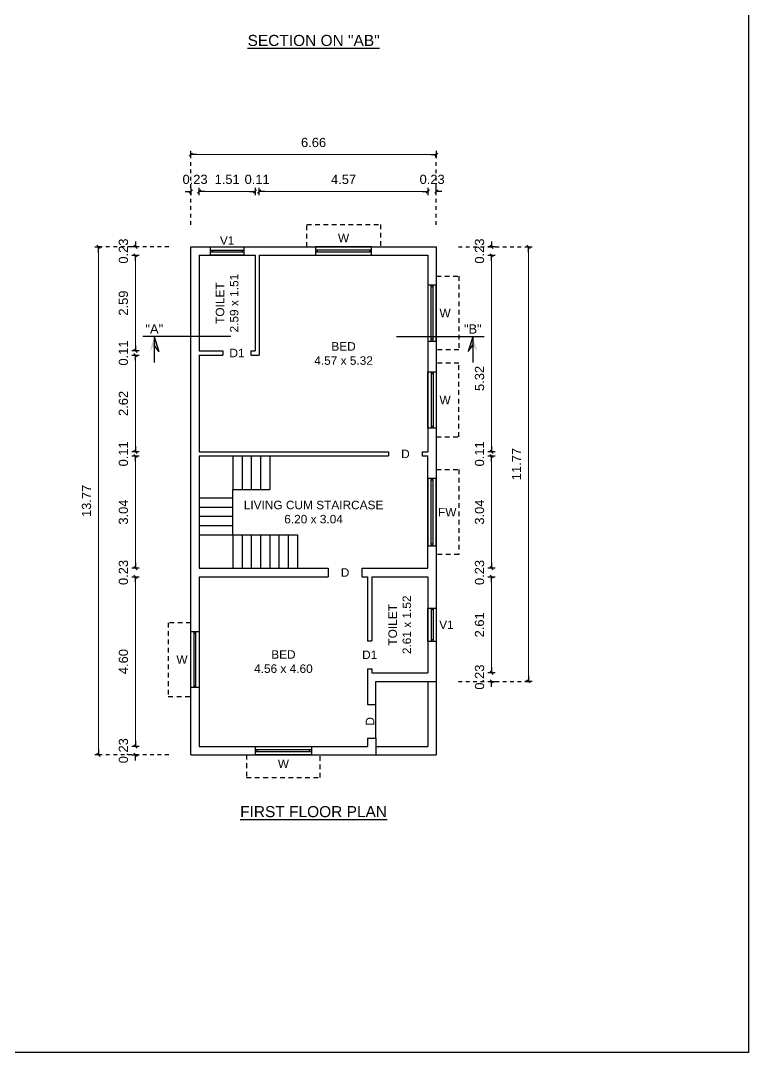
# Model space of a CAD drawing. Header units: metres. Extents: x 1126 to 1595, y 117 to 472.
# Drawn here: x 1575.51 to 1595.24, y 415.59 to 443.55 of the extents above; entities that cross this region are included whole.
import ezdxf
from ezdxf.enums import TextEntityAlignment as Align

# ---------------------------------------------------------------- set-up
doc = ezdxf.new("R2010")
doc.units = ezdxf.units.M
doc.linetypes.add('DOT', pattern=[0.25, 0, -0.25])
doc.linetypes.add('HIDDEN', pattern=[9.525, 6.35, -3.175])
for name, color, linetype in [('Sunshade', 8, 'HIDDEN'), ('TEXT', 7, 'Continuous'), ('Ventilator', 7, 'HIDDEN'), ('Window', 7, 'Continuous')]:
    doc.layers.add(name, color=color, linetype=linetype)
doc.styles.add('ARIAL', font='arial.ttf')
doc.styles.get("Standard").update_dxf_attribs({"font": 'arial.ttf', "height": 0.23})
doc.dimstyles.new('FLOOR DIM', dxfattribs={"dimtxt": 0.2, "dimasz": 0.05, "dimexe": 0.075, "dimexo": 0.3, "dimgap": 0.025, "dimtad": 0, "dimzin": 3, "dimdsep": 46, "dimtxsty": 'ARIAL', "dimblk": 'JM1', "dimcen": -0.09, "dimclrd": 5, "dimclre": 250, "dimclrt": 3, "dimazin": 0, "dimtfac": 0.65, "dimtix": 1, "dimtofl": 0, "dimtmove": 0, "dimatfit": 2, "dimfxl": 0, "dimfrac": 1, "dimtolj": 1, "dimlwd": 18, "dimlwe": -1, "dimarcsym": 0})

# ---------------------------------------------------------------- blocks, each defined once
blk = doc.blocks.new('JM1')
at = {"color": 2}
for p, q in [((-3, 0), (0, 0)), ((-0.88, -0.88), (0.88, 0.88)), ((0, 2), (0, -2))]:
    blk.add_line(p, q, dxfattribs=at)
blk = doc.blocks.new('*D755')
at = {"color": 5, "lineweight": 18}
for p, q in [((1580.071, 438.919), (1580.021, 438.919)), ((1580.4, 438.919), (1580.45, 438.919))]:
    blk.add_line(p, q, dxfattribs=at)
at = {"layer": 'Defpoints', "color": 0}
for p in [(1580.121, 438.919), (1580.121, 437.419), (1580.35, 437.191)]:
    blk.add_point(p, dxfattribs=at)
at = {"color": 5, "lineweight": 18, "xscale": 0.05, "yscale": 0.05, "zscale": 0.05}
blk.add_blockref('JM1', (1580.121, 438.919), dxfattribs=at)
at = {"color": 5, "lineweight": 18, "xscale": 0.05, "yscale": 0.05, "zscale": 0.05, "rotation": 180}
blk.add_blockref('JM1', (1580.35, 438.919), dxfattribs=at)
at = {"color": 3, "insert": (1580.236, 439.247), "char_height": 0.25, "attachment_point": 5, "style": 'ARIAL'}
blk.add_mtext('\\A1;0.23', dxfattribs=at)
blk = doc.blocks.new('*D756')
at = {"color": 250, "linetype": 'DOT', "ltscale": 0.25}
for p, q in [((1579.521, 437.419), (1577.546, 437.419)), ((1579.521, 423.652), (1577.546, 423.652))]:
    blk.add_line(p, q, dxfattribs=at)
at = {"color": 5, "lineweight": 18, "ltscale": 0.25}
blk.add_line((1577.621, 437.369), (1577.621, 423.702), dxfattribs=at)
at = {"layer": 'Defpoints', "color": 0, "linetype": 'ByBlock', "ltscale": 0.25}
for p in [(1580.121, 437.419), (1577.621, 423.652), (1580.121, 423.652)]:
    blk.add_point(p, dxfattribs=at)
at = {"color": 5, "linetype": 'ByBlock', "lineweight": 18, "ltscale": 0.25, "xscale": 0.05, "yscale": 0.05, "zscale": 0.05}
for p, rotation in [((1577.621, 437.419), 90), ((1577.621, 423.652), 270)]:
    blk.add_blockref('JM1', p, dxfattribs=dict(at, rotation=rotation))
at = {"color": 3, "linetype": 'ByBlock', "ltscale": 0.25, "insert": (1577.294, 430.536), "char_height": 0.25, "attachment_point": 5, "rotation": 90, "style": 'ARIAL'}
blk.add_mtext('\\A1;13.77', dxfattribs=at)
blk = doc.blocks.new('*D757')
at = {"color": 250, "linetype": 'DOT', "ltscale": 0.25}
for p, q in [((1580.121, 438.019), (1580.121, 439.994)), ((1586.776, 438.019), (1586.776, 439.994))]:
    blk.add_line(p, q, dxfattribs=at)
at = {"color": 5, "lineweight": 18, "ltscale": 0.25}
blk.add_line((1580.171, 439.919), (1586.726, 439.919), dxfattribs=at)
at = {"layer": 'Defpoints', "color": 0, "linetype": 'ByBlock', "ltscale": 0.25}
for p in [(1586.776, 439.919), (1580.121, 437.419), (1586.776, 437.419)]:
    blk.add_point(p, dxfattribs=at)
at = {"color": 5, "linetype": 'ByBlock', "lineweight": 18, "ltscale": 0.25, "xscale": 0.05, "yscale": 0.05, "zscale": 0.05, "rotation": 180}
blk.add_blockref('JM1', (1580.121, 439.919), dxfattribs=at)
at = {"color": 5, "linetype": 'ByBlock', "lineweight": 18, "ltscale": 0.25, "xscale": 0.05, "yscale": 0.05, "zscale": 0.05}
blk.add_blockref('JM1', (1586.776, 439.919), dxfattribs=at)
at = {"color": 3, "linetype": 'ByBlock', "ltscale": 0.25, "insert": (1583.449, 440.247), "char_height": 0.25, "attachment_point": 5, "style": 'ARIAL'}
blk.add_mtext('\\A1;6.66', dxfattribs=at)
blk = doc.blocks.new('*D758')
at = {"color": 5, "lineweight": 18, "ltscale": 50}
for p, q in [((1578.621, 437.469), (1578.621, 437.519)), ((1578.621, 437.141), (1578.621, 437.091))]:
    blk.add_line(p, q, dxfattribs=at)
at = {"layer": 'Defpoints', "color": 0, "ltscale": 50}
for p in [(1578.621, 437.419), (1580.121, 437.419), (1580.35, 437.191)]:
    blk.add_point(p, dxfattribs=at)
at = {"color": 5, "lineweight": 18, "ltscale": 50, "xscale": 0.05, "yscale": 0.05, "zscale": 0.05}
for p, rotation in [((1578.621, 437.419), 270), ((1578.621, 437.191), 90)]:
    blk.add_blockref('JM1', p, dxfattribs=dict(at, rotation=rotation))
at = {"color": 3, "ltscale": 50, "insert": (1578.294, 437.305), "char_height": 0.25, "attachment_point": 5, "rotation": 90, "style": 'ARIAL'}
blk.add_mtext('\\A1;0.23', dxfattribs=at)
blk = doc.blocks.new('*D759')
at = {"color": 5, "lineweight": 18}
blk.add_line((1578.621, 437.141), (1578.621, 434.65), dxfattribs=at)
at = {"layer": 'Defpoints', "color": 0}
for p in [(1580.35, 437.191), (1578.621, 434.6), (1580.35, 434.6)]:
    blk.add_point(p, dxfattribs=at)
at = {"color": 5, "lineweight": 18, "xscale": 0.05, "yscale": 0.05, "zscale": 0.05}
for p, rotation in [((1578.621, 437.191), 90), ((1578.621, 434.6), 270)]:
    blk.add_blockref('JM1', p, dxfattribs=dict(at, rotation=rotation))
at = {"color": 3, "insert": (1578.294, 435.895), "char_height": 0.25, "attachment_point": 5, "rotation": 90, "style": 'ARIAL'}
blk.add_mtext('\\A1;2.59', dxfattribs=at)
blk = doc.blocks.new('*D760')
at = {"color": 5, "lineweight": 18}
for p, q in [((1578.621, 434.65), (1578.621, 434.7)), ((1578.621, 434.436), (1578.621, 434.386))]:
    blk.add_line(p, q, dxfattribs=at)
at = {"layer": 'Defpoints', "color": 0}
for p in [(1578.621, 434.486), (1580.349, 434.486), (1580.35, 434.6)]:
    blk.add_point(p, dxfattribs=at)
at = {"color": 5, "lineweight": 18, "xscale": 0.05, "yscale": 0.05, "zscale": 0.05}
for p, rotation in [((1578.621, 434.6), 270), ((1578.621, 434.486), 90)]:
    blk.add_blockref('JM1', p, dxfattribs=dict(at, rotation=rotation))
at = {"color": 3, "insert": (1578.294, 434.543), "char_height": 0.25, "attachment_point": 5, "rotation": 90, "style": 'ARIAL'}
blk.add_mtext('\\A1;0.11', dxfattribs=at)
blk = doc.blocks.new('*D761')
at = {"color": 5, "lineweight": 18}
blk.add_line((1578.621, 434.436), (1578.621, 431.917), dxfattribs=at)
at = {"layer": 'Defpoints', "color": 0}
for p in [(1580.349, 434.486), (1578.621, 431.867), (1580.349, 431.867)]:
    blk.add_point(p, dxfattribs=at)
at = {"color": 5, "lineweight": 18, "xscale": 0.05, "yscale": 0.05, "zscale": 0.05}
for p, rotation in [((1578.621, 434.486), 90), ((1578.621, 431.867), 270)]:
    blk.add_blockref('JM1', p, dxfattribs=dict(at, rotation=rotation))
at = {"color": 3, "insert": (1578.294, 433.176), "char_height": 0.25, "attachment_point": 5, "rotation": 90, "style": 'ARIAL'}
blk.add_mtext('\\A1;2.62', dxfattribs=at)
blk = doc.blocks.new('*D762')
at = {"color": 5, "lineweight": 18}
for p, q in [((1578.621, 431.917), (1578.621, 431.967)), ((1578.621, 431.703), (1578.621, 431.653))]:
    blk.add_line(p, q, dxfattribs=at)
at = {"layer": 'Defpoints', "color": 0}
for p in [(1578.621, 431.753), (1580.349, 431.867), (1580.349, 431.753)]:
    blk.add_point(p, dxfattribs=at)
at = {"color": 5, "lineweight": 18, "xscale": 0.05, "yscale": 0.05, "zscale": 0.05}
for p, rotation in [((1578.621, 431.867), 270), ((1578.621, 431.753), 90)]:
    blk.add_blockref('JM1', p, dxfattribs=dict(at, rotation=rotation))
at = {"color": 3, "insert": (1578.294, 431.81), "char_height": 0.25, "attachment_point": 5, "rotation": 90, "style": 'ARIAL'}
blk.add_mtext('\\A1;0.11', dxfattribs=at)
blk = doc.blocks.new('*D763')
at = {"color": 5, "lineweight": 18}
blk.add_line((1578.621, 431.703), (1578.621, 428.76), dxfattribs=at)
at = {"layer": 'Defpoints', "color": 0}
for p in [(1580.349, 431.753), (1578.621, 428.71), (1580.35, 428.71)]:
    blk.add_point(p, dxfattribs=at)
at = {"color": 5, "lineweight": 18, "xscale": 0.05, "yscale": 0.05, "zscale": 0.05}
for p, rotation in [((1578.621, 431.753), 90), ((1578.621, 428.71), 270)]:
    blk.add_blockref('JM1', p, dxfattribs=dict(at, rotation=rotation))
at = {"color": 3, "insert": (1578.294, 430.232), "char_height": 0.25, "attachment_point": 5, "rotation": 90, "style": 'ARIAL'}
blk.add_mtext('\\A1;3.04', dxfattribs=at)
blk = doc.blocks.new('*D764')
at = {"color": 5, "lineweight": 18}
for p, q in [((1578.621, 428.76), (1578.621, 428.81)), ((1578.621, 428.431), (1578.621, 428.381))]:
    blk.add_line(p, q, dxfattribs=at)
at = {"layer": 'Defpoints', "color": 0}
for p in [(1580.35, 428.71), (1578.621, 428.481), (1580.349, 428.481)]:
    blk.add_point(p, dxfattribs=at)
at = {"color": 5, "lineweight": 18, "xscale": 0.05, "yscale": 0.05, "zscale": 0.05}
for p, rotation in [((1578.621, 428.71), 270), ((1578.621, 428.481), 90)]:
    blk.add_blockref('JM1', p, dxfattribs=dict(at, rotation=rotation))
at = {"color": 3, "insert": (1578.294, 428.596), "char_height": 0.25, "attachment_point": 5, "rotation": 90, "style": 'ARIAL'}
blk.add_mtext('\\A1;0.23', dxfattribs=at)
blk = doc.blocks.new('*D765')
at = {"color": 5, "lineweight": 18}
blk.add_line((1578.621, 428.431), (1578.621, 423.931), dxfattribs=at)
at = {"layer": 'Defpoints', "color": 0}
for p in [(1580.349, 428.481), (1578.621, 423.881), (1580.349, 423.881)]:
    blk.add_point(p, dxfattribs=at)
at = {"color": 5, "lineweight": 18, "xscale": 0.05, "yscale": 0.05, "zscale": 0.05}
for p, rotation in [((1578.621, 428.481), 90), ((1578.621, 423.881), 270)]:
    blk.add_blockref('JM1', p, dxfattribs=dict(at, rotation=rotation))
at = {"color": 3, "insert": (1578.294, 426.181), "char_height": 0.25, "attachment_point": 5, "rotation": 90, "style": 'ARIAL'}
blk.add_mtext('\\A1;4.60', dxfattribs=at)
blk = doc.blocks.new('*D766')
at = {"color": 5, "lineweight": 18}
for p, q in [((1578.621, 423.931), (1578.621, 423.981)), ((1578.621, 423.602), (1578.621, 423.552))]:
    blk.add_line(p, q, dxfattribs=at)
at = {"layer": 'Defpoints', "color": 0}
for p in [(1580.349, 423.881), (1578.621, 423.652), (1580.121, 423.652)]:
    blk.add_point(p, dxfattribs=at)
at = {"color": 5, "lineweight": 18, "xscale": 0.05, "yscale": 0.05, "zscale": 0.05}
for p, rotation in [((1578.621, 423.881), 270), ((1578.621, 423.652), 90)]:
    blk.add_blockref('JM1', p, dxfattribs=dict(at, rotation=rotation))
at = {"color": 3, "insert": (1578.294, 423.766), "char_height": 0.25, "attachment_point": 5, "rotation": 90, "style": 'ARIAL'}
blk.add_mtext('\\A1;0.23', dxfattribs=at)
blk = doc.blocks.new('*D767')
at = {"color": 5, "lineweight": 18}
blk.add_line((1580.4, 438.919), (1581.812, 438.919), dxfattribs=at)
at = {"layer": 'Defpoints', "color": 0}
for p in [(1581.862, 438.919), (1580.35, 437.191), (1581.862, 437.191)]:
    blk.add_point(p, dxfattribs=at)
at = {"color": 5, "lineweight": 18, "xscale": 0.05, "yscale": 0.05, "zscale": 0.05, "rotation": 180}
blk.add_blockref('JM1', (1580.35, 438.919), dxfattribs=at)
at = {"color": 5, "lineweight": 18, "xscale": 0.05, "yscale": 0.05, "zscale": 0.05}
blk.add_blockref('JM1', (1581.862, 438.919), dxfattribs=at)
at = {"color": 3, "insert": (1581.106, 439.247), "char_height": 0.25, "attachment_point": 5, "style": 'ARIAL'}
blk.add_mtext('\\A1;1.51', dxfattribs=at)
blk = doc.blocks.new('*D768')
at = {"color": 5, "lineweight": 18}
for p, q in [((1581.812, 438.919), (1581.762, 438.919)), ((1582.026, 438.919), (1582.076, 438.919))]:
    blk.add_line(p, q, dxfattribs=at)
at = {"layer": 'Defpoints', "color": 0}
for p in [(1581.976, 438.919), (1581.862, 437.191), (1581.976, 437.191)]:
    blk.add_point(p, dxfattribs=at)
at = {"color": 5, "lineweight": 18, "xscale": 0.05, "yscale": 0.05, "zscale": 0.05}
blk.add_blockref('JM1', (1581.862, 438.919), dxfattribs=at)
at = {"color": 5, "lineweight": 18, "xscale": 0.05, "yscale": 0.05, "zscale": 0.05, "rotation": 180}
blk.add_blockref('JM1', (1581.976, 438.919), dxfattribs=at)
at = {"color": 3, "insert": (1581.919, 439.247), "char_height": 0.25, "attachment_point": 5, "style": 'ARIAL'}
blk.add_mtext('\\A1;0.11', dxfattribs=at)
blk = doc.blocks.new('*D769')
at = {"color": 5, "lineweight": 18}
blk.add_line((1582.026, 438.919), (1586.498, 438.919), dxfattribs=at)
at = {"layer": 'Defpoints', "color": 0}
for p in [(1586.548, 438.919), (1581.976, 437.191), (1586.548, 437.191)]:
    blk.add_point(p, dxfattribs=at)
at = {"color": 5, "lineweight": 18, "xscale": 0.05, "yscale": 0.05, "zscale": 0.05, "rotation": 180}
blk.add_blockref('JM1', (1581.976, 438.919), dxfattribs=at)
at = {"color": 5, "lineweight": 18, "xscale": 0.05, "yscale": 0.05, "zscale": 0.05}
blk.add_blockref('JM1', (1586.548, 438.919), dxfattribs=at)
at = {"color": 3, "insert": (1584.262, 439.246), "char_height": 0.25, "attachment_point": 5, "style": 'ARIAL'}
blk.add_mtext('\\A1;4.57', dxfattribs=at)
blk = doc.blocks.new('*D770')
at = {"color": 5, "lineweight": 18}
for p, q in [((1586.498, 438.919), (1586.448, 438.919)), ((1586.827, 438.919), (1586.877, 438.919))]:
    blk.add_line(p, q, dxfattribs=at)
at = {"layer": 'Defpoints', "color": 0}
for p in [(1586.777, 438.919), (1586.777, 437.419), (1586.548, 437.191)]:
    blk.add_point(p, dxfattribs=at)
at = {"color": 5, "lineweight": 18, "xscale": 0.05, "yscale": 0.05, "zscale": 0.05}
blk.add_blockref('JM1', (1586.548, 438.919), dxfattribs=at)
at = {"color": 5, "lineweight": 18, "xscale": 0.05, "yscale": 0.05, "zscale": 0.05, "rotation": 180}
blk.add_blockref('JM1', (1586.777, 438.919), dxfattribs=at)
at = {"color": 3, "insert": (1586.663, 439.247), "char_height": 0.25, "attachment_point": 5, "style": 'ARIAL'}
blk.add_mtext('\\A1;0.23', dxfattribs=at)
blk = doc.blocks.new('*D771')
at = {"color": 250, "linetype": 'DOT', "ltscale": 0.25}
for p, q in [((1587.376, 437.419), (1589.351, 437.419)), ((1587.376, 425.646), (1589.351, 425.646))]:
    blk.add_line(p, q, dxfattribs=at)
at = {"color": 5, "lineweight": 18, "ltscale": 0.25}
blk.add_line((1589.276, 437.369), (1589.276, 425.696), dxfattribs=at)
at = {"layer": 'Defpoints', "color": 0, "linetype": 'ByBlock', "ltscale": 0.25}
for p in [(1586.776, 437.419), (1586.776, 425.646), (1589.276, 425.646)]:
    blk.add_point(p, dxfattribs=at)
at = {"color": 5, "linetype": 'ByBlock', "lineweight": 18, "ltscale": 0.25, "xscale": 0.05, "yscale": 0.05, "zscale": 0.05}
for p, rotation in [((1589.276, 437.419), 90), ((1589.276, 425.646), 270)]:
    blk.add_blockref('JM1', p, dxfattribs=dict(at, rotation=rotation))
at = {"color": 3, "linetype": 'ByBlock', "ltscale": 0.25, "insert": (1588.951, 431.533), "char_height": 0.25, "attachment_point": 5, "rotation": 90, "style": 'ARIAL'}
blk.add_mtext('\\A1;11.77', dxfattribs=at)
blk = doc.blocks.new('*D772')
at = {"color": 5, "lineweight": 18, "ltscale": 50}
for p, q in [((1588.276, 437.469), (1588.276, 437.519)), ((1588.276, 437.141), (1588.276, 437.091))]:
    blk.add_line(p, q, dxfattribs=at)
at = {"layer": 'Defpoints', "color": 0, "ltscale": 50}
for p in [(1586.776, 437.419), (1588.276, 437.419), (1586.548, 437.191)]:
    blk.add_point(p, dxfattribs=at)
at = {"color": 5, "lineweight": 18, "ltscale": 50, "xscale": 0.05, "yscale": 0.05, "zscale": 0.05}
for p, rotation in [((1588.276, 437.419), 270), ((1588.276, 437.191), 90)]:
    blk.add_blockref('JM1', p, dxfattribs=dict(at, rotation=rotation))
at = {"color": 3, "ltscale": 50, "insert": (1587.949, 437.305), "char_height": 0.25, "attachment_point": 5, "rotation": 90, "style": 'ARIAL'}
blk.add_mtext('\\A1;0.23', dxfattribs=at)
blk = doc.blocks.new('*D776')
at = {"color": 5, "lineweight": 18}
blk.add_line((1588.276, 437.141), (1588.276, 431.917), dxfattribs=at)
at = {"layer": 'Defpoints', "color": 0}
for p in [(1586.548, 437.191), (1586.548, 431.867), (1588.276, 431.867)]:
    blk.add_point(p, dxfattribs=at)
at = {"color": 5, "lineweight": 18, "xscale": 0.05, "yscale": 0.05, "zscale": 0.05}
for p, rotation in [((1588.276, 437.191), 90), ((1588.276, 431.867), 270)]:
    blk.add_blockref('JM1', p, dxfattribs=dict(at, rotation=rotation))
at = {"color": 3, "insert": (1587.949, 433.854), "char_height": 0.25, "attachment_point": 5, "rotation": 90, "style": 'ARIAL'}
blk.add_mtext('\\A1;5.32', dxfattribs=at)
blk = doc.blocks.new('*D777')
at = {"color": 5, "lineweight": 18}
for p, q in [((1588.276, 431.917), (1588.276, 431.967)), ((1588.276, 431.703), (1588.276, 431.653))]:
    blk.add_line(p, q, dxfattribs=at)
at = {"layer": 'Defpoints', "color": 0}
for p in [(1586.548, 431.867), (1586.548, 431.753), (1588.276, 431.753)]:
    blk.add_point(p, dxfattribs=at)
at = {"color": 5, "lineweight": 18, "xscale": 0.05, "yscale": 0.05, "zscale": 0.05}
for p, rotation in [((1588.276, 431.867), 270), ((1588.276, 431.753), 90)]:
    blk.add_blockref('JM1', p, dxfattribs=dict(at, rotation=rotation))
at = {"color": 3, "insert": (1587.949, 431.81), "char_height": 0.25, "attachment_point": 5, "rotation": 90, "style": 'ARIAL'}
blk.add_mtext('\\A1;0.11', dxfattribs=at)
blk = doc.blocks.new('*D778')
at = {"color": 5, "lineweight": 18}
blk.add_line((1588.276, 431.703), (1588.276, 428.76), dxfattribs=at)
at = {"layer": 'Defpoints', "color": 0}
for p in [(1586.548, 431.753), (1586.548, 428.71), (1588.276, 428.71)]:
    blk.add_point(p, dxfattribs=at)
at = {"color": 5, "lineweight": 18, "xscale": 0.05, "yscale": 0.05, "zscale": 0.05}
for p, rotation in [((1588.276, 431.753), 90), ((1588.276, 428.71), 270)]:
    blk.add_blockref('JM1', p, dxfattribs=dict(at, rotation=rotation))
at = {"color": 3, "insert": (1587.949, 430.232), "char_height": 0.25, "attachment_point": 5, "rotation": 90, "style": 'ARIAL'}
blk.add_mtext('\\A1;3.04', dxfattribs=at)
blk = doc.blocks.new('*D779')
at = {"color": 5, "lineweight": 18}
for p, q in [((1588.276, 428.76), (1588.276, 428.81)), ((1588.276, 428.432), (1588.276, 428.382))]:
    blk.add_line(p, q, dxfattribs=at)
at = {"layer": 'Defpoints', "color": 0}
for p in [(1586.548, 428.71), (1586.548, 428.482), (1588.276, 428.482)]:
    blk.add_point(p, dxfattribs=at)
at = {"color": 5, "lineweight": 18, "xscale": 0.05, "yscale": 0.05, "zscale": 0.05}
for p, rotation in [((1588.276, 428.71), 270), ((1588.276, 428.482), 90)]:
    blk.add_blockref('JM1', p, dxfattribs=dict(at, rotation=rotation))
at = {"color": 3, "insert": (1587.949, 428.596), "char_height": 0.25, "attachment_point": 5, "rotation": 90, "style": 'ARIAL'}
blk.add_mtext('\\A1;0.23', dxfattribs=at)
blk = doc.blocks.new('*D780')
at = {"color": 5, "lineweight": 18}
blk.add_line((1588.276, 428.432), (1588.276, 425.925), dxfattribs=at)
at = {"layer": 'Defpoints', "color": 0}
for p in [(1586.548, 428.482), (1586.548, 425.875), (1588.276, 425.875)]:
    blk.add_point(p, dxfattribs=at)
at = {"color": 5, "lineweight": 18, "xscale": 0.05, "yscale": 0.05, "zscale": 0.05}
for p, rotation in [((1588.276, 428.482), 90), ((1588.276, 425.875), 270)]:
    blk.add_blockref('JM1', p, dxfattribs=dict(at, rotation=rotation))
at = {"color": 3, "insert": (1587.949, 427.178), "char_height": 0.25, "attachment_point": 5, "rotation": 90, "style": 'ARIAL'}
blk.add_mtext('\\A1;2.61', dxfattribs=at)
blk = doc.blocks.new('*D781')
at = {"color": 5, "lineweight": 18}
for p, q in [((1588.276, 425.925), (1588.276, 425.975)), ((1588.276, 425.596), (1588.276, 425.546))]:
    blk.add_line(p, q, dxfattribs=at)
at = {"layer": 'Defpoints', "color": 0}
for p in [(1586.548, 425.875), (1586.776, 425.646), (1588.276, 425.646)]:
    blk.add_point(p, dxfattribs=at)
at = {"color": 5, "lineweight": 18, "xscale": 0.05, "yscale": 0.05, "zscale": 0.05}
for p, rotation in [((1588.276, 425.875), 270), ((1588.276, 425.646), 90)]:
    blk.add_blockref('JM1', p, dxfattribs=dict(at, rotation=rotation))
at = {"color": 3, "insert": (1587.949, 425.761), "char_height": 0.25, "attachment_point": 5, "rotation": 90, "style": 'ARIAL'}
blk.add_mtext('\\A1;0.23', dxfattribs=at)

msp = doc.modelspace()

# ---------------------------------------------------------------- linework, layer by layer
for p, q in [((1580.121, 437.419), (1586.777, 437.419)), ((1580.121, 423.652), (1580.121, 437.419)), ((1586.777, 437.419), (1586.776, 428.71)), ((1580.349, 437.191), (1580.349, 434.6)), ((1580.349, 437.191), (1581.862, 437.191)), ((1581.862, 437.191), (1581.862, 434.6)), ((1581.976, 437.191), (1581.976, 434.486)), ((1581.976, 437.191), (1581.976, 434.486)), ((1581.976, 437.191), (1586.548, 437.191)), ((1586.548, 437.191), (1586.548, 431.867)), ((1580.349, 434.486), (1580.349, 431.867)), ((1580.349, 434.486), (1580.991, 434.486)), ((1580.35, 434.6), (1580.991, 434.6)), ((1580.991, 434.6), (1580.991, 434.486)), ((1581.752, 434.6), (1581.752, 434.486)), ((1581.752, 434.6), (1581.862, 434.6)), ((1581.752, 434.486), (1581.976, 434.486)), ((1580.349, 431.753), (1582.788, 431.753)), ((1580.349, 431.753), (1580.349, 428.71)), ((1580.35, 431.867), (1583.703, 431.867)), ((1581.26, 431.753), (1581.26, 430.843)), ((1581.51, 431.753), (1581.51, 430.843)), ((1581.76, 431.753), (1581.76, 430.843)), ((1582.01, 431.753), (1582.01, 430.843)), ((1582.26, 431.753), (1582.26, 430.843)), ((1582.788, 431.753), (1583.817, 431.753)), ((1583.703, 431.867), (1585.482, 431.867)), ((1583.817, 431.753), (1585.483, 431.753)), ((1585.482, 431.867), (1585.482, 431.753)), ((1586.396, 431.867), (1586.548, 431.867)), ((1586.396, 431.867), (1586.396, 431.753)), ((1586.396, 431.753), (1586.548, 431.753)), ((1586.548, 428.71), (1586.548, 431.753)), ((1581.26, 430.843), (1582.26, 430.843)), ((1581.26, 429.62), (1581.26, 430.843)), ((1580.35, 430.62), (1581.26, 430.62)), ((1580.35, 430.37), (1581.26, 430.37)), ((1580.35, 430.12), (1581.26, 430.12)), ((1580.35, 429.87), (1581.26, 429.87)), ((1580.35, 429.62), (1581.26, 429.62)), ((1581.26, 429.62), (1583.01, 429.62)), ((1581.26, 429.62), (1581.26, 428.71)), ((1581.51, 429.62), (1581.51, 428.71)), ((1581.76, 429.62), (1581.76, 428.71)), ((1582.01, 429.62), (1582.01, 428.71)), ((1582.26, 429.62), (1582.26, 428.71)), ((1582.51, 429.62), (1582.51, 428.71)), ((1582.76, 429.62), (1582.76, 428.71)), ((1583.01, 429.62), (1583.01, 428.71)), ((1580.35, 428.71), (1583.846, 428.71)), ((1583.846, 428.71), (1583.846, 428.481)), ((1584.76, 428.71), (1584.76, 428.481)), ((1584.76, 428.71), (1586.548, 428.71)), ((1586.776, 428.71), (1586.776, 428.71)), ((1586.776, 428.71), (1586.776, 423.652)), ((1580.349, 428.481), (1583.846, 428.481)), ((1580.349, 428.481), (1580.349, 423.881)), ((1584.76, 428.481), (1584.913, 428.481)), ((1584.913, 428.481), (1584.913, 426.745)), ((1585.027, 428.482), (1586.548, 428.482)), ((1585.027, 428.482), (1585.027, 426.745)), ((1586.548, 428.482), (1586.548, 425.875)), ((1584.913, 426.745), (1585.027, 426.745)), ((1584.913, 425.985), (1584.913, 425.021)), ((1584.913, 425.985), (1585.027, 425.985)), ((1585.027, 425.985), (1585.027, 425.875)), ((1585.027, 425.875), (1586.548, 425.875)), ((1585.141, 424.111), (1585.141, 425.646)), ((1585.141, 425.646), (1586.776, 425.646)), ((1586.548, 425.646), (1586.548, 423.881)), ((1584.913, 425.021), (1585.141, 425.021)), ((1584.913, 424.111), (1585.141, 424.111)), ((1584.913, 424.111), (1584.913, 423.881)), ((1585.141, 424.111), (1585.141, 423.652)), ((1580.35, 423.881), (1584.913, 423.881)), ((1585.141, 423.881), (1586.548, 423.881)), ((1580.121, 423.652), (1586.776, 423.652))]:
    msp.add_line(p, q)
at = {"color": 7}
for p, q in [((1581.202, 434.989), (1578.822, 434.989)), ((1579.131, 434.989), (1579.131, 434.289)), ((1579.131, 434.989), (1579.257, 434.58)), ((1579.257, 434.58), (1579.131, 434.756)), ((1585.696, 434.989), (1588.076, 434.989)), ((1587.767, 434.989), (1587.641, 434.58)), ((1587.641, 434.58), (1587.767, 434.756)), ((1587.767, 434.989), (1587.767, 434.289))]:
    msp.add_line(p, q, dxfattribs=at)
msp.add_lwpolyline([(1555.778, 461.963), (1595.236, 461.963), (1595.236, 415.593), (1555.778, 415.593)], close=True)
for points in [[(1579.005, 434.58), (1579.131, 434.989), (1579.131, 434.756)], [(1579.257, 434.58), (1579.131, 434.989), (1579.131, 434.756)], [(1587.641, 434.58), (1587.767, 434.989), (1587.767, 434.756)], [(1587.893, 434.58), (1587.767, 434.989), (1587.767, 434.756)]]:
    msp.add_solid(points, dxfattribs=at)
at = {"layer": 'Sunshade', "linetype": 'HIDDEN', "ltscale": 0.02}
for points in [[(1583.264, 437.419), (1583.264, 438.029), (1585.26, 438.029), (1585.26, 437.419)], [(1586.777, 436.624), (1587.387, 436.624), (1587.387, 434.628), (1586.777, 434.628)], [(1586.777, 432.271), (1587.387, 432.271), (1587.387, 434.267), (1586.777, 434.267)], [(1586.777, 431.385), (1587.387, 431.385), (1587.387, 429.079), (1586.777, 429.079)], [(1580.121, 427.236), (1579.511, 427.236), (1579.511, 425.24), (1580.121, 425.24)], [(1581.633, 423.652), (1581.633, 423.042), (1583.629, 423.042), (1583.629, 423.652)]]:
    msp.add_lwpolyline(points, dxfattribs=at)
at = {"layer": 'Ventilator'}
for p, q in [((1580.651, 437.331), (1581.561, 437.331)), ((1580.651, 437.281), (1581.561, 437.281)), ((1586.637, 427.633), (1586.637, 426.723)), ((1586.688, 427.633), (1586.688, 426.723))]:
    msp.add_line(p, q, dxfattribs=at)
at = {"layer": 'Window', "linetype": 'ByBlock'}
for p, q in [((1580.702, 437.331), (1580.702, 437.281)), ((1581.513, 437.331), (1581.513, 437.281)), ((1583.55, 437.331), (1583.55, 437.28)), ((1584.972, 437.331), (1584.972, 437.28)), ((1586.689, 436.339), (1586.638, 436.339)), ((1586.689, 434.917), (1586.638, 434.917)), ((1586.689, 433.978), (1586.638, 433.978)), ((1586.689, 432.556), (1586.638, 432.556)), ((1586.689, 431.099), (1586.638, 431.099)), ((1586.689, 429.367), (1586.638, 429.367)), ((1586.688, 427.583), (1586.637, 427.583)), ((1580.209, 426.951), (1580.26, 426.951)), ((1586.688, 426.771), (1586.637, 426.771)), ((1580.209, 425.529), (1580.26, 425.529)), ((1581.919, 423.74), (1581.919, 423.791)), ((1583.34, 423.74), (1583.34, 423.791))]:
    msp.add_line(p, q, dxfattribs=at)
at = {"layer": 'Window'}
for p, q in [((1585.022, 437.331), (1583.502, 437.331)), ((1585.022, 437.28), (1583.502, 437.28)), ((1586.638, 434.866), (1586.638, 436.386)), ((1586.689, 434.866), (1586.689, 436.386)), ((1586.638, 434.029), (1586.638, 432.509)), ((1586.689, 434.029), (1586.689, 432.509)), ((1586.638, 429.317), (1586.638, 431.147)), ((1586.689, 429.317), (1586.689, 431.147)), ((1580.209, 425.478), (1580.209, 426.998)), ((1580.26, 425.478), (1580.26, 426.998)), ((1583.391, 423.791), (1581.871, 423.791)), ((1583.391, 423.74), (1581.871, 423.74))]:
    msp.add_line(p, q, dxfattribs=at)
at = {"layer": 'Window', "linetype": 'ByBlock'}
for points in [[(1580.651, 437.191), (1580.651, 437.42), (1581.561, 437.42), (1581.561, 437.191)], [(1585.022, 437.191), (1585.022, 437.419), (1583.502, 437.419), (1583.502, 437.191)], [(1586.548, 434.866), (1586.777, 434.866), (1586.777, 436.386), (1586.548, 436.386)], [(1586.548, 434.029), (1586.777, 434.029), (1586.777, 432.509), (1586.548, 432.509)], [(1586.548, 429.317), (1586.777, 429.317), (1586.777, 431.147), (1586.548, 431.147)], [(1586.548, 427.633), (1586.776, 427.633), (1586.776, 426.723), (1586.548, 426.723)], [(1580.349, 425.478), (1580.121, 425.478), (1580.121, 426.998), (1580.349, 426.998)], [(1583.391, 423.881), (1583.391, 423.652), (1581.871, 423.652), (1581.871, 423.881)]]:
    msp.add_lwpolyline(points, close=True, dxfattribs=at)

# ---------------------------------------------------------------- texts
at = {"color": 7, "style": 'ARIAL'}
for s, p in [('"A"', (1579.131, 435.069)), ('"B"', (1587.767, 435.069))]:
    msp.add_text(s, height=0.25, dxfattribs=at).set_placement(p, align=Align.CENTER)
at = {"char_height": 0.23, "attachment_point": 5, "rotation": 90}
for s, insert in [('TOILET\\P2.59 x 1.51', (1581.106, 435.895)), ('TOILET\\P2.61 x 1.52', (1585.787, 427.178))]:
    msp.add_mtext(s, dxfattribs=dict(at, insert=insert))
at = {"char_height": 0.23, "attachment_point": 5}
for s, insert in [('BED\\P4.57 x 5.32', (1584.262, 434.529)), ('LIVING CUM STAIRCASE\\P6.20 x 3.04', (1583.449, 430.232)), ('BED\\P4.56 x 4.60', (1582.631, 426.181))]:
    msp.add_mtext(s, dxfattribs=dict(at, insert=insert))
at = {"layer": 'TEXT', "style": 'ARIAL'}
for s, rotation, p in [('V1', 0.002, (1581.106, 437.592)), ('D1', 359.998, (1581.373, 434.543)), ('D', 359.998, (1585.939, 431.81)), ('D', 359.998, (1584.303, 428.596)), ('D1', 359.998, (1584.97, 426.365)), ('D', 90, (1584.979, 424.563))]:
    msp.add_text(s, height=0.23, rotation=rotation, dxfattribs=at).set_placement(p, align=Align.MIDDLE_CENTER)
for s, p in [('W', (1584.262, 437.658)), ('W', (1587.015, 435.626)), ('W', (1587.015, 433.269)), ('FW', (1587.073, 430.232)), ('V1', (1587.052, 427.178)), ('W', (1579.882, 426.238)), ('W', (1582.631, 423.413))]:
    msp.add_text(s, height=0.23, dxfattribs=at).set_placement(p, align=Align.MIDDLE_CENTER)
at = {"layer": 'TEXT', "char_height": 0.3, "attachment_point": 5, "style": 'ARIAL'}
for s, insert, width in [('{\\fArial|b0|i0|c0|p18;\\LSECTION ON "AB"}', (1583.45, 443.011), 3.8362), ('{\\fArial|b0|i0|c0|p18;\\LFIRST FLOOR PLAN\\l }', (1583.449, 422.114), 4.78593)]:
    msp.add_mtext(s, dxfattribs=dict(at, insert=insert, width=width))

# ---------------------------------------------------------------- dimensions: what is measured, and where the dimension line sits
at = {"color": 7, "linetype": 'ByBlock', "ltscale": 0.25}
for p1, p2, distance, picture, middle in [((1580.1212, 437.4192), (1586.7765, 437.4192), 2.5, '*D757', (1583.4489, 440.2469)), ((1580.121, 437.419), (1580.121, 423.652), -2.5, '*D756', (1577.294, 430.536)), ((1586.776, 437.419), (1586.776, 425.646), 2.5, '*D771', (1588.951, 431.533))]:
    dim = msp.add_aligned_dim(p1=p1, p2=p2, distance=distance, dimstyle='FLOOR DIM', override={"dimtxt": 0.25, "dimexo": 0.6, "dimgap": 0.2, "dimtad": 1, "dimpost": '\\X'}, dxfattribs=at)
    dim.commit()
    dim.dimension.update_dxf_attribs({"geometry": picture, "text_midpoint": middle})
at = {"color": 7}
dim = msp.add_linear_dim(base=(1580.121, 438.919), p1=(1580.35, 437.191), p2=(1580.121, 437.419), dimstyle='FLOOR DIM', override={"dimtxt": 0.25, "dimgap": 0.2, "dimtad": 1, "dimpost": '\\X', "dimse1": 1, "dimse2": 1, "dimtmove": 2}, dxfattribs=at)
dim.commit()
dim.dimension.update_dxf_attribs({"geometry": '*D755', "text_midpoint": (1580.236, 439.247)})
for base, p1, p2, picture, middle in [((1581.862, 438.919), (1580.35, 437.191), (1581.862, 437.191), '*D767', (1581.106, 439.247)), ((1581.976, 438.919), (1581.862, 437.191), (1581.976, 437.191), '*D768', (1581.919, 439.247)), ((1586.548, 438.919), (1581.976, 437.191), (1586.548, 437.191), '*D769', (1584.262, 439.246)), ((1586.777, 438.919), (1586.548, 437.191), (1586.777, 437.419), '*D770', (1586.663, 439.247))]:
    dim = msp.add_linear_dim(base=base, p1=p1, p2=p2, dimstyle='FLOOR DIM', override={"dimtxt": 0.25, "dimgap": 0.2, "dimtad": 1, "dimpost": '\\X', "dimse1": 1, "dimse2": 1, "dimtmove": 2})
    dim.commit()
    dim.dimension.update_dxf_attribs({"geometry": picture, "text_midpoint": middle})
at = {"ltscale": 50}
for base, p1, p2, picture, middle in [((1578.621, 437.419), (1580.35, 437.191), (1580.121, 437.419), '*D758', (1578.294, 437.305)), ((1588.276, 437.419), (1586.548, 437.191), (1586.776, 437.419), '*D772', (1587.949, 437.305))]:
    dim = msp.add_linear_dim(base=base, p1=p1, p2=p2, angle=270, dimstyle='FLOOR DIM', override={"dimtxt": 0.25, "dimgap": 0.2, "dimtad": 1, "dimpost": '\\X', "dimse1": 1, "dimse2": 1, "dimtmove": 2}, dxfattribs=at)
    dim.commit()
    dim.dimension.update_dxf_attribs({"geometry": picture, "text_midpoint": middle})
for base, p1, p2, picture, middle in [((1578.621, 434.6), (1580.35, 437.191), (1580.35, 434.6), '*D759', (1578.294, 435.895)), ((1578.621, 434.486), (1580.35, 434.6), (1580.349, 434.486), '*D760', (1578.294, 434.543)), ((1578.621, 431.867), (1580.349, 434.486), (1580.349, 431.867), '*D761', (1578.294, 433.176)), ((1578.621, 431.753), (1580.349, 431.867), (1580.349, 431.753), '*D762', (1578.294, 431.81)), ((1588.276, 431.753), (1586.548, 431.867), (1586.548, 431.753), '*D777', (1587.949, 431.81)), ((1578.621, 428.71), (1580.349, 431.753), (1580.35, 428.71), '*D763', (1578.294, 430.232)), ((1588.276, 428.71), (1586.548, 431.753), (1586.548, 428.71), '*D778', (1587.949, 430.232)), ((1578.621, 428.481), (1580.35, 428.71), (1580.349, 428.481), '*D764', (1578.294, 428.596)), ((1588.276, 428.482), (1586.548, 428.71), (1586.548, 428.482), '*D779', (1587.949, 428.596)), ((1578.621, 423.881), (1580.349, 428.481), (1580.349, 423.881), '*D765', (1578.294, 426.181)), ((1588.276, 425.875), (1586.548, 428.482), (1586.548, 425.875), '*D780', (1587.949, 427.178)), ((1588.276, 425.646), (1586.548, 425.875), (1586.776, 425.646), '*D781', (1587.949, 425.761)), ((1578.621, 423.652), (1580.349, 423.881), (1580.121, 423.652), '*D766', (1578.294, 423.766))]:
    dim = msp.add_linear_dim(base=base, p1=p1, p2=p2, angle=270, dimstyle='FLOOR DIM', override={"dimtxt": 0.25, "dimgap": 0.2, "dimtad": 1, "dimpost": '\\X', "dimse1": 1, "dimse2": 1, "dimtmove": 2})
    dim.commit()
    dim.dimension.update_dxf_attribs({"geometry": picture, "text_midpoint": middle})
dim = msp.add_linear_dim(base=(1588.276, 431.867), p1=(1586.548, 437.191), p2=(1586.548, 431.867), angle=270, dimstyle='FLOOR DIM', override={"dimtxt": 0.25, "dimgap": 0.2, "dimtad": 1, "dimpost": '\\X', "dimse1": 1, "dimse2": 1, "dimtmove": 2})
dim.commit()
dim.dimension.update_dxf_attribs({"geometry": '*D776', "text_midpoint": (1587.949, 433.854), "dimtype": 160})

doc.saveas('drawing.dxf')
